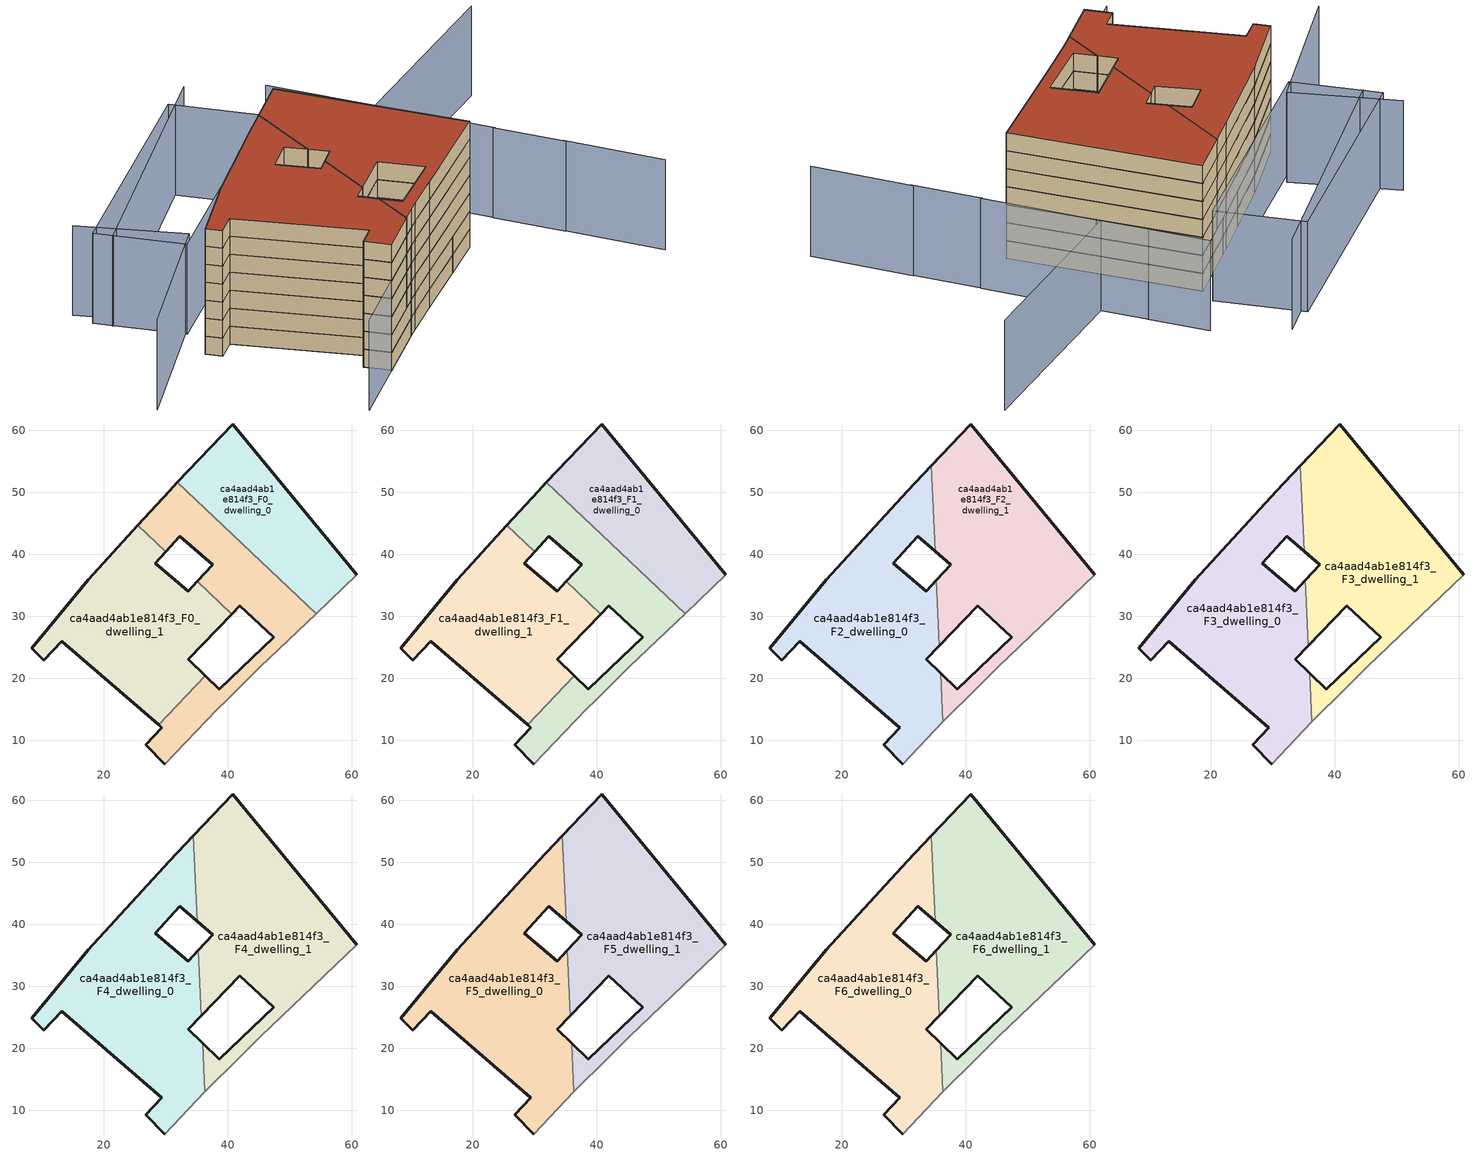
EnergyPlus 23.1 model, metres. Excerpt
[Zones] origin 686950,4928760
ca4aad4ab1e814f3_F0_dwelling_0
 floor ground (EU_floor_Construction): 60.81,36.7 40.77,60.99 31.87,51.59 54.25,30.43 z0
 wall outside (EU_wall_Construction): 31.87,51.59 40.77,60.99 60.81,36.7 z0:3
 wall adiabatic (EU_wall_Construction): 60.81,36.7 54.25,30.43 z0:3
 wall to ca4aad4ab1e814f3_F0_dwelling_2 (EU_wall_Construction): 54.25,30.43 31.87,51.59 z0:3
ca4aad4ab1e814f3_F0_dwelling_1
 floor ground (EU_floor_Construction): 36.34,20.43 33.62,23.05 40.64,30.33 35.06,35.61 33.58,34 28.31,38.54 29.99,40.41 25.49,44.66 17.49,35.91 8.35,24.82 10.3,22.92 13.22,25.93 28.83,12.49 z0
 wall outside (EU_wall_Construction): 29.99,40.41 28.31,38.54 33.58,34 35.06,35.61 / 40.64,30.33 33.62,23.05 36.34,20.43 / 28.83,12.49 13.22,25.93 10.3,22.92 8.35,24.82 17.49,35.91 25.49,44.66 z0:3
 wall to ca4aad4ab1e814f3_F0_dwelling_2 (EU_wall_Construction): 25.49,44.66 29.99,40.41 / 35.06,35.61 40.64,30.33 / 36.34,20.43 28.83,12.49 z0:3
ca4aad4ab1e814f3_F0_dwelling_2
 floor ground (EU_floor_Construction): 39.86,16.58 45.25,21.83 54.25,30.43 31.87,51.59 30.51,50.14 25.49,44.66 29.99,40.41 32.22,42.87 37.54,38.32 35.06,35.61 40.64,30.33 41.95,31.67 47.38,26.59 38.65,18.22 36.34,20.43 28.83,12.49 29.35,12.04 26.73,9.26 29.83,6.18 38.27,15.04 z0
 wall outside (EU_wall_Construction): 35.06,35.61 37.54,38.32 32.22,42.87 29.99,40.41 / 25.49,44.66 30.51,50.14 31.87,51.59 / 29.83,6.18 26.73,9.26 29.35,12.04 28.83,12.49 / 36.34,20.43 38.65,18.22 47.38,26.59 41.95,31.67 40.64,30.33 z0:3
 wall adiabatic (EU_wall_Construction): 54.25,30.43 45.25,21.83 39.86,16.58 38.27,15.04 29.83,6.18 z0:3
ca4aad4ab1e814f3_F1_dwelling_0
 floor to ca4aad4ab1e814f3_F0_dwelling_0 (EU_floor_Construction): 60.81,36.7 40.77,60.99 31.87,51.59 54.25,30.43 z3
 wall outside (EU_wall_Construction): 31.87,51.59 40.77,60.99 60.81,36.7 z3:6
 wall adiabatic (EU_wall_Construction): 60.81,36.7 54.25,30.43 z3:6
 wall to ca4aad4ab1e814f3_F1_dwelling_2 (EU_wall_Construction): 54.25,30.43 31.87,51.59 z3:6
ca4aad4ab1e814f3_F1_dwelling_1
 floor to ca4aad4ab1e814f3_F0_dwelling_1 (EU_floor_Construction): 36.34,20.43 33.62,23.05 40.64,30.33 35.06,35.61 33.58,34 28.31,38.54 29.99,40.41 25.49,44.66 17.49,35.91 8.35,24.82 10.3,22.92 13.22,25.93 28.83,12.49 z3
 wall outside (EU_wall_Construction): 29.99,40.41 28.31,38.54 33.58,34 35.06,35.61 / 40.64,30.33 33.62,23.05 36.34,20.43 / 28.83,12.49 13.22,25.93 10.3,22.92 8.35,24.82 17.49,35.91 25.49,44.66 z3:6
 wall to ca4aad4ab1e814f3_F1_dwelling_2 (EU_wall_Construction): 25.49,44.66 29.99,40.41 / 35.06,35.61 40.64,30.33 / 36.34,20.43 28.83,12.49 z3:6
ca4aad4ab1e814f3_F1_dwelling_2
 floor to ca4aad4ab1e814f3_F0_dwelling_2 (EU_floor_Construction): 39.86,16.58 45.25,21.83 54.25,30.43 31.87,51.59 30.51,50.14 25.49,44.66 29.99,40.41 32.22,42.87 37.54,38.32 35.06,35.61 40.64,30.33 41.95,31.67 47.38,26.59 38.65,18.22 36.34,20.43 28.83,12.49 29.35,12.04 26.73,9.26 29.83,6.18 38.27,15.04 z3
 wall outside (EU_wall_Construction): 35.06,35.61 37.54,38.32 32.22,42.87 29.99,40.41 / 25.49,44.66 30.51,50.14 31.87,51.59 / 29.83,6.18 26.73,9.26 29.35,12.04 28.83,12.49 / 36.34,20.43 38.65,18.22 47.38,26.59 41.95,31.67 40.64,30.33 z3:6
 wall adiabatic (EU_wall_Construction): 54.25,30.43 45.25,21.83 39.86,16.58 38.27,15.04 29.83,6.18 z3:6
ca4aad4ab1e814f3_F2_dwelling_0
 floor to ca4aad4ab1e814f3_F1_dwelling_1 (EU_floor_Construction): 28.83,12.49 35.97,20.04 35.94,20.82 33.62,23.05 35.74,25.25 35.28,35.4 35.06,35.61 33.58,34 28.31,38.54 29.99,40.41 25.49,44.66 17.49,35.91 8.35,24.82 10.3,22.92 13.22,25.93 z6
 floor to ca4aad4ab1e814f3_F1_dwelling_0 (EU_floor_Construction): 34.66,48.95 34.42,54.28 31.87,51.59 z6
 floor to ca4aad4ab1e814f3_F1_dwelling_2 (EU_floor_Construction): 29.83,6.18 36.3,12.97 35.97,20.04 28.83,12.49 29.35,12.04 26.73,9.26 z6; 35.28,35.4 35.26,35.83 35.06,35.61 z6; 35.05,40.45 34.66,48.95 31.87,51.59 30.51,50.14 25.49,44.66 29.99,40.41 32.22,42.87 z6
 wall outside (EU_wall_Construction): 35.05,40.45 32.22,42.87 28.31,38.54 33.58,34 35.26,35.83 / 35.74,25.25 33.62,23.05 35.94,20.83 / 29.83,6.18 26.73,9.26 29.35,12.04 13.22,25.93 10.3,22.92 8.35,24.82 17.49,35.91 30.51,50.14 34.42,54.28 z6:9
 wall to ca4aad4ab1e814f3_F2_dwelling_1 (EU_wall_Construction): 34.42,54.28 35.05,40.45 / 35.26,35.83 35.74,25.25 / 35.94,20.83 36.3,12.97 z6:9
 wall adiabatic (EU_wall_Construction): 36.3,12.97 29.83,6.18 z6:9
ca4aad4ab1e814f3_F2_dwelling_1
 floor to ca4aad4ab1e814f3_F1_dwelling_0 (EU_floor_Construction): 60.81,36.7 40.77,60.99 34.42,54.28 34.66,48.95 54.25,30.44 z6
 floor to ca4aad4ab1e814f3_F1_dwelling_2 (EU_floor_Construction): 45.25,21.83 54.25,30.44 34.66,48.95 35.05,40.45 37.54,38.32 35.26,35.83 35.28,35.4 40.64,30.33 41.95,31.67 47.38,26.59 38.65,18.22 36.34,20.43 35.97,20.04 36.3,12.97 38.27,15.04 39.86,16.58 z6
 floor to ca4aad4ab1e814f3_F1_dwelling_1 (EU_floor_Construction): 35.74,25.25 40.64,30.33 35.28,35.4 z6; 35.97,20.04 36.34,20.43 35.94,20.82 z6
 wall outside (EU_wall_Construction): 35.94,20.83 38.65,18.22 47.38,26.59 41.95,31.67 35.74,25.25 / 35.26,35.83 37.54,38.32 35.05,40.45 / 34.42,54.28 40.77,60.99 60.81,36.7 z6:9
 wall adiabatic (EU_wall_Construction): 60.81,36.7 45.25,21.83 39.86,16.58 38.27,15.04 36.3,12.97 z6:9
ca4aad4ab1e814f3_F3_dwelling_0
 floor to ca4aad4ab1e814f3_F2_dwelling_0 (EU_floor_Construction): 29.83,6.18 36.3,12.97 35.94,20.83 33.62,23.05 35.74,25.25 35.26,35.83 33.58,34 28.31,38.54 32.22,42.87 35.05,40.45 34.42,54.28 30.51,50.14 17.49,35.91 8.35,24.82 10.3,22.92 13.22,25.93 29.35,12.04 26.73,9.26 z9
 wall outside (EU_wall_Construction): 35.05,40.45 32.22,42.87 28.31,38.54 33.58,34 35.26,35.83 / 35.74,25.25 33.62,23.05 35.94,20.83 / 29.83,6.18 26.73,9.26 29.35,12.04 13.22,25.93 10.3,22.92 8.35,24.82 17.49,35.91 30.51,50.14 34.42,54.28 z9:12
 wall to ca4aad4ab1e814f3_F3_dwelling_1 (EU_wall_Construction): 34.42,54.28 35.05,40.45 / 35.26,35.83 35.74,25.25 / 35.94,20.83 36.3,12.97 z9:12
 wall adiabatic (EU_wall_Construction): 36.3,12.97 29.83,6.18 z9:12
ca4aad4ab1e814f3_F3_dwelling_1
 floor to ca4aad4ab1e814f3_F2_dwelling_1 (EU_floor_Construction): 45.25,21.83 60.81,36.7 40.77,60.99 34.42,54.28 35.05,40.45 37.54,38.32 35.26,35.83 35.74,25.25 41.95,31.67 47.38,26.59 38.65,18.22 35.94,20.83 36.3,12.97 38.27,15.04 39.86,16.58 z9
 wall outside (EU_wall_Construction): 35.94,20.83 38.65,18.22 47.38,26.59 41.95,31.67 35.74,25.25 / 35.26,35.83 37.54,38.32 35.05,40.45 / 34.42,54.28 40.77,60.99 60.81,36.7 z9:12
 wall adiabatic (EU_wall_Construction): 60.81,36.7 45.25,21.83 39.86,16.58 38.27,15.04 36.3,12.97 z9:12
ca4aad4ab1e814f3_F4_dwelling_0
 floor to ca4aad4ab1e814f3_F3_dwelling_0 (EU_floor_Construction): 29.83,6.18 36.3,12.97 35.94,20.83 33.62,23.05 35.74,25.25 35.26,35.83 33.58,34 28.31,38.54 32.22,42.87 35.05,40.45 34.42,54.28 30.51,50.14 17.49,35.91 8.35,24.82 10.3,22.92 13.22,25.93 29.35,12.04 26.73,9.26 z12
 wall outside (EU_wall_Construction): 35.05,40.45 32.22,42.87 28.31,38.54 33.58,34 35.26,35.83 / 35.74,25.25 33.62,23.05 35.94,20.83 / 29.83,6.18 26.73,9.26 29.35,12.04 13.22,25.93 10.3,22.92 8.35,24.82 17.49,35.91 30.51,50.14 34.42,54.28 z12:15
 wall to ca4aad4ab1e814f3_F4_dwelling_1 (EU_wall_Construction): 34.42,54.28 35.05,40.45 / 35.26,35.83 35.74,25.25 / 35.94,20.83 36.3,12.97 z12:15
 wall adiabatic (EU_wall_Construction): 36.3,12.97 29.83,6.18 z12:15
ca4aad4ab1e814f3_F4_dwelling_1
 floor to ca4aad4ab1e814f3_F3_dwelling_1 (EU_floor_Construction): 45.25,21.83 60.81,36.7 40.77,60.99 34.42,54.28 35.05,40.45 37.54,38.32 35.26,35.83 35.74,25.25 41.95,31.67 47.38,26.59 38.65,18.22 35.94,20.83 36.3,12.97 38.27,15.04 39.86,16.58 z12
 wall outside (EU_wall_Construction): 35.94,20.83 38.65,18.22 47.38,26.59 41.95,31.67 35.74,25.25 / 35.26,35.83 37.54,38.32 35.05,40.45 / 34.42,54.28 40.77,60.99 60.81,36.7 z12:15
 wall adiabatic (EU_wall_Construction): 60.81,36.7 45.25,21.83 39.86,16.58 38.27,15.04 36.3,12.97 z12:15
ca4aad4ab1e814f3_F5_dwelling_0
 floor to ca4aad4ab1e814f3_F4_dwelling_0 (EU_floor_Construction): 29.83,6.18 36.3,12.97 35.94,20.83 33.62,23.05 35.74,25.25 35.26,35.83 33.58,34 28.31,38.54 32.22,42.87 35.05,40.45 34.42,54.28 30.51,50.14 17.49,35.91 8.35,24.82 10.3,22.92 13.22,25.93 29.35,12.04 26.73,9.26 z15
 wall outside (EU_wall_Construction): 35.05,40.45 32.22,42.87 28.31,38.54 33.58,34 35.26,35.83 / 35.74,25.25 33.62,23.05 35.94,20.83 / 29.83,6.18 26.73,9.26 29.35,12.04 13.22,25.93 10.3,22.92 8.35,24.82 17.49,35.91 30.51,50.14 34.42,54.28 z15:18
 wall to ca4aad4ab1e814f3_F5_dwelling_1 (EU_wall_Construction): 34.42,54.28 35.05,40.45 / 35.26,35.83 35.74,25.25 / 35.94,20.83 36.3,12.97 z15:18
 wall adiabatic (EU_wall_Construction): 36.3,12.97 29.83,6.18 z15:18
ca4aad4ab1e814f3_F5_dwelling_1
 floor to ca4aad4ab1e814f3_F4_dwelling_1 (EU_floor_Construction): 45.25,21.83 60.81,36.7 40.77,60.99 34.42,54.28 35.05,40.45 37.54,38.32 35.26,35.83 35.74,25.25 41.95,31.67 47.38,26.59 38.65,18.22 35.94,20.83 36.3,12.97 38.27,15.04 39.86,16.58 z15
 wall outside (EU_wall_Construction): 35.94,20.83 38.65,18.22 47.38,26.59 41.95,31.67 35.74,25.25 / 35.26,35.83 37.54,38.32 35.05,40.45 / 34.42,54.28 40.77,60.99 60.81,36.7 z15:18
 wall adiabatic (EU_wall_Construction): 60.81,36.7 45.25,21.83 39.86,16.58 38.27,15.04 36.3,12.97 z15:18
ca4aad4ab1e814f3_F6_dwelling_0
 floor to ca4aad4ab1e814f3_F5_dwelling_0 (EU_floor_Construction): 29.83,6.18 36.3,12.97 35.94,20.83 33.62,23.05 35.74,25.25 35.26,35.83 33.58,34 28.31,38.54 32.22,42.87 35.05,40.45 34.42,54.28 30.51,50.14 17.49,35.91 8.35,24.82 10.3,22.92 13.22,25.93 29.35,12.04 26.73,9.26 z18
 wall outside (EU_wall_Construction): 35.05,40.45 32.22,42.87 28.31,38.54 33.58,34 35.26,35.83 / 35.74,25.25 33.62,23.05 35.94,20.83 / 29.83,6.18 26.73,9.26 29.35,12.04 13.22,25.93 10.3,22.92 8.35,24.82 17.49,35.91 30.51,50.14 34.42,54.28 z18:21
 wall to ca4aad4ab1e814f3_F6_dwelling_1 (EU_wall_Construction): 34.42,54.28 35.05,40.45 / 35.26,35.83 35.74,25.25 / 35.94,20.83 36.3,12.97 z18:21
 wall adiabatic (EU_wall_Construction): 36.3,12.97 29.83,6.18 z18:21
 roof outside (EU_roof_Construction): 34.42,54.28 35.05,40.45 32.22,42.87 28.31,38.54 33.58,34 35.26,35.83 35.74,25.25 33.62,23.05 35.94,20.83 36.3,12.97 29.83,6.18 26.73,9.26 29.35,12.04 13.22,25.93 10.3,22.92 8.35,24.82 17.49,35.91 30.51,50.14 z21
ca4aad4ab1e814f3_F6_dwelling_1
 floor to ca4aad4ab1e814f3_F5_dwelling_1 (EU_floor_Construction): 45.25,21.83 60.81,36.7 40.77,60.99 34.42,54.28 35.05,40.45 37.54,38.32 35.26,35.83 35.74,25.25 41.95,31.67 47.38,26.59 38.65,18.22 35.94,20.83 36.3,12.97 38.27,15.04 39.86,16.58 z18
 wall outside (EU_wall_Construction): 35.94,20.83 38.65,18.22 47.38,26.59 41.95,31.67 35.74,25.25 / 35.26,35.83 37.54,38.32 35.05,40.45 / 34.42,54.28 40.77,60.99 60.81,36.7 z18:21
 wall adiabatic (EU_wall_Construction): 60.81,36.7 45.25,21.83 39.86,16.58 38.27,15.04 36.3,12.97 z18:21
 roof outside (EU_roof_Construction): 40.77,60.99 60.81,36.7 45.25,21.83 39.86,16.58 38.27,15.04 36.3,12.97 35.94,20.83 38.65,18.22 47.38,26.59 41.95,31.67 35.74,25.25 35.26,35.83 37.54,38.32 35.05,40.45 34.42,54.28 z21
shading: 20.3,-3.78 59.85,37.62 / -2.27,46.13 11.41,35.02 / 11.41,35.02 -7.22,12.08 / 85.72,21.41 75.67,34.74 / 76,34.3 68.85,43.65 / 69.06,43.41 57.25,59.03 / 57.25,59.03 86.48,81.13 / 35.54,78.73 1.06,39.97 / 57.72,58.41 52.53,65.08 / 52.57,65.02 46.44,73.03 / -1,42.36 30.58,74.71 / 30.58,74.71 41.05,64.49 / 41.05,64.49 9.47,32.14 / 9.47,32.14 -1,42.36 z0:15
[Building]
EU S2 Campaign: North Axis=0; Terrain=City; Solar Distribution=FullExterior
[Site:Location]
Bologna: Latitude=44.5; Longitude=11.25; Time Zone=1; Elevation=37
[SizingPeriod:WeatherFileDays]
AnnualSizingPeriod: Begin Month=1; Begin Day of Month=1; End Month=12; End Day of Month=31; Day of Week for Start Day=Monday; Use Weather File Daylight Saving Period=No; Use Weather File Rain and Snow Indicators=No
[MATERIAL]
EU_InternalMass_Material: Roughness=MediumRough; Thickness=0.1; Conductivity=1; Density=1800; Specific Heat=900; Thermal Absorptance=0.9; Solar Absorptance=0.7; Visible Absorptance=0.7
[MATERIAL:NOMASS] Roughness=MediumRough; Thermal Absorptance=0.9; Solar Absorptance=0.7; Visible Absorptance=0.7
Name | Thermal Resistance
EU_wall_NoMass | 0.905828
EU_roof_NoMass | 0.37593
EU_floor_NoMass | 0.67114
[CONSTRUCTION]
EU_wall_Construction: EU_wall_NoMass
EU_roof_Construction: EU_roof_NoMass
EU_floor_Construction: EU_floor_NoMass
EU_InternalMass_Construction: EU_InternalMass_Material
[ZONE] Type=1; Multiplier=1; Ceiling Height=autocalculate; Floor Area=autocalculate; Part of Total Floor Area=Yes
Name | Volume
ca4aad4ab1e814f3_F0_dwelling_0; ca4aad4ab1e814f3_F1_dwelling_0 | 1025.23
ca4aad4ab1e814f3_F2_dwelling_0; ca4aad4ab1e814f3_F3_dwelling_0; ca4aad4ab1e814f3_F4_dwelling_0; ca4aad4ab1e814f3_F5_dwelling_0; ca4aad4ab1e814f3_F6_dwelling_0 | 1748.05
ca4aad4ab1e814f3_F0_dwelling_1; ca4aad4ab1e814f3_F1_dwelling_1 | 1445.64
ca4aad4ab1e814f3_F2_dwelling_1; ca4aad4ab1e814f3_F3_dwelling_1; ca4aad4ab1e814f3_F4_dwelling_1; ca4aad4ab1e814f3_F5_dwelling_1; ca4aad4ab1e814f3_F6_dwelling_1 | 1748.09
ca4aad4ab1e814f3_F0_dwelling_2; ca4aad4ab1e814f3_F1_dwelling_2 | 1025.24
[INTERNALMASS] Construction=EU_InternalMass_Construction
Name | Zone or ZoneList | Surface Area
ca4aad4ab1e814f3_F0_dwelling_0_EU_InternalMass | ca4aad4ab1e814f3_F0_dwelling_0 | 341.739
ca4aad4ab1e814f3_F0_dwelling_1_EU_InternalMass | ca4aad4ab1e814f3_F0_dwelling_1 | 481.885
ca4aad4ab1e814f3_F0_dwelling_2_EU_InternalMass | ca4aad4ab1e814f3_F0_dwelling_2 | 341.747
ca4aad4ab1e814f3_F1_dwelling_0_EU_InternalMass | ca4aad4ab1e814f3_F1_dwelling_0 | 341.739
ca4aad4ab1e814f3_F1_dwelling_1_EU_InternalMass | ca4aad4ab1e814f3_F1_dwelling_1 | 481.885
ca4aad4ab1e814f3_F1_dwelling_2_EU_InternalMass | ca4aad4ab1e814f3_F1_dwelling_2 | 341.747
ca4aad4ab1e814f3_F2_dwelling_0_EU_InternalMass | ca4aad4ab1e814f3_F2_dwelling_0 | 582.682
ca4aad4ab1e814f3_F2_dwelling_1_EU_InternalMass | ca4aad4ab1e814f3_F2_dwelling_1 | 582.697
ca4aad4ab1e814f3_F3_dwelling_0_EU_InternalMass | ca4aad4ab1e814f3_F3_dwelling_0 | 582.682
ca4aad4ab1e814f3_F3_dwelling_1_EU_InternalMass | ca4aad4ab1e814f3_F3_dwelling_1 | 582.697
ca4aad4ab1e814f3_F4_dwelling_0_EU_InternalMass | ca4aad4ab1e814f3_F4_dwelling_0 | 582.682
ca4aad4ab1e814f3_F4_dwelling_1_EU_InternalMass | ca4aad4ab1e814f3_F4_dwelling_1 | 582.697
ca4aad4ab1e814f3_F5_dwelling_0_EU_InternalMass | ca4aad4ab1e814f3_F5_dwelling_0 | 582.682
ca4aad4ab1e814f3_F5_dwelling_1_EU_InternalMass | ca4aad4ab1e814f3_F5_dwelling_1 | 582.697
ca4aad4ab1e814f3_F6_dwelling_0_EU_InternalMass | ca4aad4ab1e814f3_F6_dwelling_0 | 582.682
ca4aad4ab1e814f3_F6_dwelling_1_EU_InternalMass | ca4aad4ab1e814f3_F6_dwelling_1 | 582.697
[OTHEREQUIPMENT] Fuel Type=Electricity; Design Level Calculation Method=Watts/Area; Power per Zone Floor Area=1; Fraction Latent=0; Fraction Radiant=0; Fraction Lost=0; Carbon Dioxide Generation Rate=0; EndUse Subcategory=EU_Step8_InternalGains
Name | Zone or ZoneList or Space or SpaceList | Schedule
EU_Step8_InternalGain_ca4aad4ab1e814f3_F0_dwelling_0_f000 | ca4aad4ab1e814f3_F0_dwelling_0 | EU_Step8_GainSchedule_ca4aad4ab1e814f3_F0_dwelling_0_f000
EU_Step8_InternalGain_ca4aad4ab1e814f3_F0_dwelling_1_f000 | ca4aad4ab1e814f3_F0_dwelling_1 | EU_Step8_GainSchedule_ca4aad4ab1e814f3_F0_dwelling_1_f000
EU_Step8_InternalGain_ca4aad4ab1e814f3_F0_dwelling_2_f000 | ca4aad4ab1e814f3_F0_dwelling_2 | EU_Step8_GainSchedule_ca4aad4ab1e814f3_F0_dwelling_2_f000
EU_Step8_InternalGain_ca4aad4ab1e814f3_F1_dwelling_0_f000 | ca4aad4ab1e814f3_F1_dwelling_0 | EU_Step8_GainSchedule_ca4aad4ab1e814f3_F1_dwelling_0_f000
EU_Step8_InternalGain_ca4aad4ab1e814f3_F1_dwelling_1_f000 | ca4aad4ab1e814f3_F1_dwelling_1 | EU_Step8_GainSchedule_ca4aad4ab1e814f3_F1_dwelling_1_f000
EU_Step8_InternalGain_ca4aad4ab1e814f3_F1_dwelling_2_f000 | ca4aad4ab1e814f3_F1_dwelling_2 | EU_Step8_GainSchedule_ca4aad4ab1e814f3_F1_dwelling_2_f000
EU_Step8_InternalGain_ca4aad4ab1e814f3_F2_dwelling_0_f000 | ca4aad4ab1e814f3_F2_dwelling_0 | EU_Step8_GainSchedule_ca4aad4ab1e814f3_F2_dwelling_0_f000
EU_Step8_InternalGain_ca4aad4ab1e814f3_F2_dwelling_1_f000 | ca4aad4ab1e814f3_F2_dwelling_1 | EU_Step8_GainSchedule_ca4aad4ab1e814f3_F2_dwelling_1_f000
EU_Step8_InternalGain_ca4aad4ab1e814f3_F3_dwelling_0_f000 | ca4aad4ab1e814f3_F3_dwelling_0 | EU_Step8_GainSchedule_ca4aad4ab1e814f3_F3_dwelling_0_f000
EU_Step8_InternalGain_ca4aad4ab1e814f3_F3_dwelling_1_f000 | ca4aad4ab1e814f3_F3_dwelling_1 | EU_Step8_GainSchedule_ca4aad4ab1e814f3_F3_dwelling_1_f000
EU_Step8_InternalGain_ca4aad4ab1e814f3_F4_dwelling_0_f000 | ca4aad4ab1e814f3_F4_dwelling_0 | EU_Step8_GainSchedule_ca4aad4ab1e814f3_F4_dwelling_0_f000
EU_Step8_InternalGain_ca4aad4ab1e814f3_F4_dwelling_1_f000 | ca4aad4ab1e814f3_F4_dwelling_1 | EU_Step8_GainSchedule_ca4aad4ab1e814f3_F4_dwelling_1_f000
EU_Step8_InternalGain_ca4aad4ab1e814f3_F5_dwelling_0_f000 | ca4aad4ab1e814f3_F5_dwelling_0 | EU_Step8_GainSchedule_ca4aad4ab1e814f3_F5_dwelling_0_f000
EU_Step8_InternalGain_ca4aad4ab1e814f3_F5_dwelling_1_f000 | ca4aad4ab1e814f3_F5_dwelling_1 | EU_Step8_GainSchedule_ca4aad4ab1e814f3_F5_dwelling_1_f000
EU_Step8_InternalGain_ca4aad4ab1e814f3_F6_dwelling_0_f000 | ca4aad4ab1e814f3_F6_dwelling_0 | EU_Step8_GainSchedule_ca4aad4ab1e814f3_F6_dwelling_0_f000
EU_Step8_InternalGain_ca4aad4ab1e814f3_F6_dwelling_1_f000 | ca4aad4ab1e814f3_F6_dwelling_1 | EU_Step8_GainSchedule_ca4aad4ab1e814f3_F6_dwelling_1_f000
[ZONEVENTILATION:DESIGNFLOWRATE] Schedule=EU_AlwaysOn; Design Flow Rate Calculation Method=AirChanges/Hour; Air Changes per Hour=0.73129; Ventilation Type=Natural; Fan Pressure Rise=0; Fan Total Efficiency=1; Constant Term Coefficient=1; Temperature Term Coefficient=0; Velocity Term Coefficient=0; Velocity Squared Term Coefficient=0; Minimum Indoor Temperature=-100; Maximum Indoor Temperature=100; Delta Temperature=-100; Minimum Outdoor Temperature=-100; Maximum Outdoor Temperature=100; Maximum Wind Speed=40
Name | Zone or ZoneList or Space or SpaceList
EU_ConstantAir_ca4aad4ab1e814f3_F0_dwelling_0 | ca4aad4ab1e814f3_F0_dwelling_0
EU_ConstantAir_ca4aad4ab1e814f3_F0_dwelling_1 | ca4aad4ab1e814f3_F0_dwelling_1
EU_ConstantAir_ca4aad4ab1e814f3_F0_dwelling_2 | ca4aad4ab1e814f3_F0_dwelling_2
EU_ConstantAir_ca4aad4ab1e814f3_F1_dwelling_0 | ca4aad4ab1e814f3_F1_dwelling_0
EU_ConstantAir_ca4aad4ab1e814f3_F1_dwelling_1 | ca4aad4ab1e814f3_F1_dwelling_1
EU_ConstantAir_ca4aad4ab1e814f3_F1_dwelling_2 | ca4aad4ab1e814f3_F1_dwelling_2
EU_ConstantAir_ca4aad4ab1e814f3_F2_dwelling_0 | ca4aad4ab1e814f3_F2_dwelling_0
EU_ConstantAir_ca4aad4ab1e814f3_F2_dwelling_1 | ca4aad4ab1e814f3_F2_dwelling_1
EU_ConstantAir_ca4aad4ab1e814f3_F3_dwelling_0 | ca4aad4ab1e814f3_F3_dwelling_0
EU_ConstantAir_ca4aad4ab1e814f3_F3_dwelling_1 | ca4aad4ab1e814f3_F3_dwelling_1
EU_ConstantAir_ca4aad4ab1e814f3_F4_dwelling_0 | ca4aad4ab1e814f3_F4_dwelling_0
EU_ConstantAir_ca4aad4ab1e814f3_F4_dwelling_1 | ca4aad4ab1e814f3_F4_dwelling_1
EU_ConstantAir_ca4aad4ab1e814f3_F5_dwelling_0 | ca4aad4ab1e814f3_F5_dwelling_0
EU_ConstantAir_ca4aad4ab1e814f3_F5_dwelling_1 | ca4aad4ab1e814f3_F5_dwelling_1
EU_ConstantAir_ca4aad4ab1e814f3_F6_dwelling_0 | ca4aad4ab1e814f3_F6_dwelling_0
EU_ConstantAir_ca4aad4ab1e814f3_F6_dwelling_1 | ca4aad4ab1e814f3_F6_dwelling_1
[HVACTEMPLATE:THERMOSTAT] Constant Heating Setpoint=20; Constant Cooling Setpoint=50
EU_HeatOnly_ca4aad4ab1e814f3_F0_dwelling_0; EU_HeatOnly_ca4aad4ab1e814f3_F0_dwelling_1; EU_HeatOnly_ca4aad4ab1e814f3_F0_dwelling_2; EU_HeatOnly_ca4aad4ab1e814f3_F1_dwelling_0; EU_HeatOnly_ca4aad4ab1e814f3_F1_dwelling_1; EU_HeatOnly_ca4aad4ab1e814f3_F1_dwelling_2; EU_HeatOnly_ca4aad4ab1e814f3_F2_dwelling_0; EU_HeatOnly_ca4aad4ab1e814f3_F2_dwelling_1; EU_HeatOnly_ca4aad4ab1e814f3_F3_dwelling_0; EU_HeatOnly_ca4aad4ab1e814f3_F3_dwelling_1; EU_HeatOnly_ca4aad4ab1e814f3_F4_dwelling_0; EU_HeatOnly_ca4aad4ab1e814f3_F4_dwelling_1; EU_HeatOnly_ca4aad4ab1e814f3_F5_dwelling_0; EU_HeatOnly_ca4aad4ab1e814f3_F5_dwelling_1; EU_HeatOnly_ca4aad4ab1e814f3_F6_dwelling_0; EU_HeatOnly_ca4aad4ab1e814f3_F6_dwelling_1
[HVACTEMPLATE:ZONE:IDEALLOADSAIRSYSTEM] System Availability Schedule=EU_AlwaysOn; Maximum Heating Supply Air Temperature=50; Minimum Cooling Supply Air Temperature=13; Maximum Heating Supply Air Humidity Ratio=0.0156; Minimum Cooling Supply Air Humidity Ratio=0.0077; Heating Limit=NoLimit; Cooling Limit=NoLimit; Heating Availability Schedule=EU_AlwaysOn; Cooling Availability Schedule=EU_CoolingOff; Dehumidification Control Type=ConstantSensibleHeatRatio; Cooling Sensible Heat Ratio=0.7; Dehumidification Setpoint=60; Humidification Control Type=None; Humidification Setpoint=30; Outdoor Air Method=None; Outdoor Air Flow Rate per Person=0.00944; Outdoor Air Flow Rate per Zone Floor Area=0; Outdoor Air Flow Rate per Zone=0; Demand Controlled Ventilation Type=None; Outdoor Air Economizer Type=NoEconomizer; Heat Recovery Type=None; Sensible Heat Recovery Effectiveness=0.7; Latent Heat Recovery Effectiveness=0.65
Name | Template Thermostat
ca4aad4ab1e814f3_F0_dwelling_0 | EU_HeatOnly_ca4aad4ab1e814f3_F0_dwelling_0
ca4aad4ab1e814f3_F0_dwelling_1 | EU_HeatOnly_ca4aad4ab1e814f3_F0_dwelling_1
ca4aad4ab1e814f3_F0_dwelling_2 | EU_HeatOnly_ca4aad4ab1e814f3_F0_dwelling_2
ca4aad4ab1e814f3_F1_dwelling_0 | EU_HeatOnly_ca4aad4ab1e814f3_F1_dwelling_0
ca4aad4ab1e814f3_F1_dwelling_1 | EU_HeatOnly_ca4aad4ab1e814f3_F1_dwelling_1
ca4aad4ab1e814f3_F1_dwelling_2 | EU_HeatOnly_ca4aad4ab1e814f3_F1_dwelling_2
ca4aad4ab1e814f3_F2_dwelling_0 | EU_HeatOnly_ca4aad4ab1e814f3_F2_dwelling_0
ca4aad4ab1e814f3_F2_dwelling_1 | EU_HeatOnly_ca4aad4ab1e814f3_F2_dwelling_1
ca4aad4ab1e814f3_F3_dwelling_0 | EU_HeatOnly_ca4aad4ab1e814f3_F3_dwelling_0
ca4aad4ab1e814f3_F3_dwelling_1 | EU_HeatOnly_ca4aad4ab1e814f3_F3_dwelling_1
ca4aad4ab1e814f3_F4_dwelling_0 | EU_HeatOnly_ca4aad4ab1e814f3_F4_dwelling_0
ca4aad4ab1e814f3_F4_dwelling_1 | EU_HeatOnly_ca4aad4ab1e814f3_F4_dwelling_1
ca4aad4ab1e814f3_F5_dwelling_0 | EU_HeatOnly_ca4aad4ab1e814f3_F5_dwelling_0
ca4aad4ab1e814f3_F5_dwelling_1 | EU_HeatOnly_ca4aad4ab1e814f3_F5_dwelling_1
ca4aad4ab1e814f3_F6_dwelling_0 | EU_HeatOnly_ca4aad4ab1e814f3_F6_dwelling_0
ca4aad4ab1e814f3_F6_dwelling_1 | EU_HeatOnly_ca4aad4ab1e814f3_F6_dwelling_1
[SIZING:ZONE] Zone Cooling Design Supply Air Temperature Input Method=SupplyAirTemperature; Zone Cooling Design Supply Air Temperature=13; Zone Heating Design Supply Air Temperature Input Method=SupplyAirTemperature; Zone Heating Design Supply Air Temperature=50; Zone Cooling Design Supply Air Humidity Ratio=0.008; Zone Heating Design Supply Air Humidity Ratio=0.008; Cooling Design Air Flow Method=DesignDay; Cooling Design Air Flow Rate=0; Cooling Minimum Air Flow per Zone Floor Area=0.000762; Cooling Minimum Air Flow=0; Cooling Minimum Air Flow Fraction=0.2; Heating Design Air Flow Method=DesignDay; Heating Design Air Flow Rate=0; Heating Maximum Air Flow per Zone Floor Area=0.002032; Heating Maximum Air Flow=0.141576; Heating Maximum Air Flow Fraction=0.3; Account for Dedicated Outdoor Air System=No; Dedicated Outdoor Air System Control Strategy=NeutralSupplyAir; Dedicated Outdoor Air Low Setpoint Temperature for Design=autosize; Dedicated Outdoor Air High Setpoint Temperature for Design=autosize; Zone Load Sizing Method=Sensible Load Only No Latent Load; Zone Latent Cooling Design Supply Air Humidity Ratio Input Method=HumidityRatioDifference; Zone Cooling Design Supply Air Humidity Ratio Difference=0.005; Zone Latent Heating Design Supply Air Humidity Ratio Input Method=HumidityRatioDifference; Zone Humidification Design Supply Air Humidity Ratio Difference=0.005
ca4aad4ab1e814f3_F0_dwelling_0; ca4aad4ab1e814f3_F0_dwelling_1; ca4aad4ab1e814f3_F0_dwelling_2; ca4aad4ab1e814f3_F1_dwelling_0; ca4aad4ab1e814f3_F1_dwelling_1; ca4aad4ab1e814f3_F1_dwelling_2; ca4aad4ab1e814f3_F2_dwelling_0; ca4aad4ab1e814f3_F2_dwelling_1; ca4aad4ab1e814f3_F3_dwelling_0; ca4aad4ab1e814f3_F3_dwelling_1; ca4aad4ab1e814f3_F4_dwelling_0; ca4aad4ab1e814f3_F4_dwelling_1; ca4aad4ab1e814f3_F5_dwelling_0; ca4aad4ab1e814f3_F5_dwelling_1; ca4aad4ab1e814f3_F6_dwelling_0; ca4aad4ab1e814f3_F6_dwelling_1
[SCHEDULE:CONSTANT]
Name | Hourly Value
EU_AlwaysOn | 1
EU_CoolingOff | 0
[SCHEDULE:FILE] Column Number=1; Rows to Skip at Top=0; Number of Hours of Data=8760; Column Separator=Comma; Interpolate to Timestep=No; Minutes per Item=60; Adjust Schedule for Daylight Savings=Yes
Name | File
EU_Step8_GainSchedule_ca4aad4ab1e814f3_F0_dwelling_0_f000 | ../../schedules/ca4aad4ab1e814f3/ca4aad4ab1e814f3_F0_dwelling_0_f000_gain.csv
EU_Step8_GainSchedule_ca4aad4ab1e814f3_F0_dwelling_1_f000 | ../../schedules/ca4aad4ab1e814f3/ca4aad4ab1e814f3_F0_dwelling_1_f000_gain.csv
EU_Step8_GainSchedule_ca4aad4ab1e814f3_F0_dwelling_2_f000 | ../../schedules/ca4aad4ab1e814f3/ca4aad4ab1e814f3_F0_dwelling_2_f000_gain.csv
EU_Step8_GainSchedule_ca4aad4ab1e814f3_F1_dwelling_0_f000 | ../../schedules/ca4aad4ab1e814f3/ca4aad4ab1e814f3_F1_dwelling_0_f000_gain.csv
EU_Step8_GainSchedule_ca4aad4ab1e814f3_F1_dwelling_1_f000 | ../../schedules/ca4aad4ab1e814f3/ca4aad4ab1e814f3_F1_dwelling_1_f000_gain.csv
EU_Step8_GainSchedule_ca4aad4ab1e814f3_F1_dwelling_2_f000 | ../../schedules/ca4aad4ab1e814f3/ca4aad4ab1e814f3_F1_dwelling_2_f000_gain.csv
EU_Step8_GainSchedule_ca4aad4ab1e814f3_F2_dwelling_0_f000 | ../../schedules/ca4aad4ab1e814f3/ca4aad4ab1e814f3_F2_dwelling_0_f000_gain.csv
EU_Step8_GainSchedule_ca4aad4ab1e814f3_F2_dwelling_1_f000 | ../../schedules/ca4aad4ab1e814f3/ca4aad4ab1e814f3_F2_dwelling_1_f000_gain.csv
EU_Step8_GainSchedule_ca4aad4ab1e814f3_F3_dwelling_0_f000 | ../../schedules/ca4aad4ab1e814f3/ca4aad4ab1e814f3_F3_dwelling_0_f000_gain.csv
EU_Step8_GainSchedule_ca4aad4ab1e814f3_F3_dwelling_1_f000 | ../../schedules/ca4aad4ab1e814f3/ca4aad4ab1e814f3_F3_dwelling_1_f000_gain.csv
EU_Step8_GainSchedule_ca4aad4ab1e814f3_F4_dwelling_0_f000 | ../../schedules/ca4aad4ab1e814f3/ca4aad4ab1e814f3_F4_dwelling_0_f000_gain.csv
EU_Step8_GainSchedule_ca4aad4ab1e814f3_F4_dwelling_1_f000 | ../../schedules/ca4aad4ab1e814f3/ca4aad4ab1e814f3_F4_dwelling_1_f000_gain.csv
EU_Step8_GainSchedule_ca4aad4ab1e814f3_F5_dwelling_0_f000 | ../../schedules/ca4aad4ab1e814f3/ca4aad4ab1e814f3_F5_dwelling_0_f000_gain.csv
EU_Step8_GainSchedule_ca4aad4ab1e814f3_F5_dwelling_1_f000 | ../../schedules/ca4aad4ab1e814f3/ca4aad4ab1e814f3_F5_dwelling_1_f000_gain.csv
EU_Step8_GainSchedule_ca4aad4ab1e814f3_F6_dwelling_0_f000 | ../../schedules/ca4aad4ab1e814f3/ca4aad4ab1e814f3_F6_dwelling_0_f000_gain.csv
EU_Step8_GainSchedule_ca4aad4ab1e814f3_F6_dwelling_1_f000 | ../../schedules/ca4aad4ab1e814f3/ca4aad4ab1e814f3_F6_dwelling_1_f000_gain.csv
